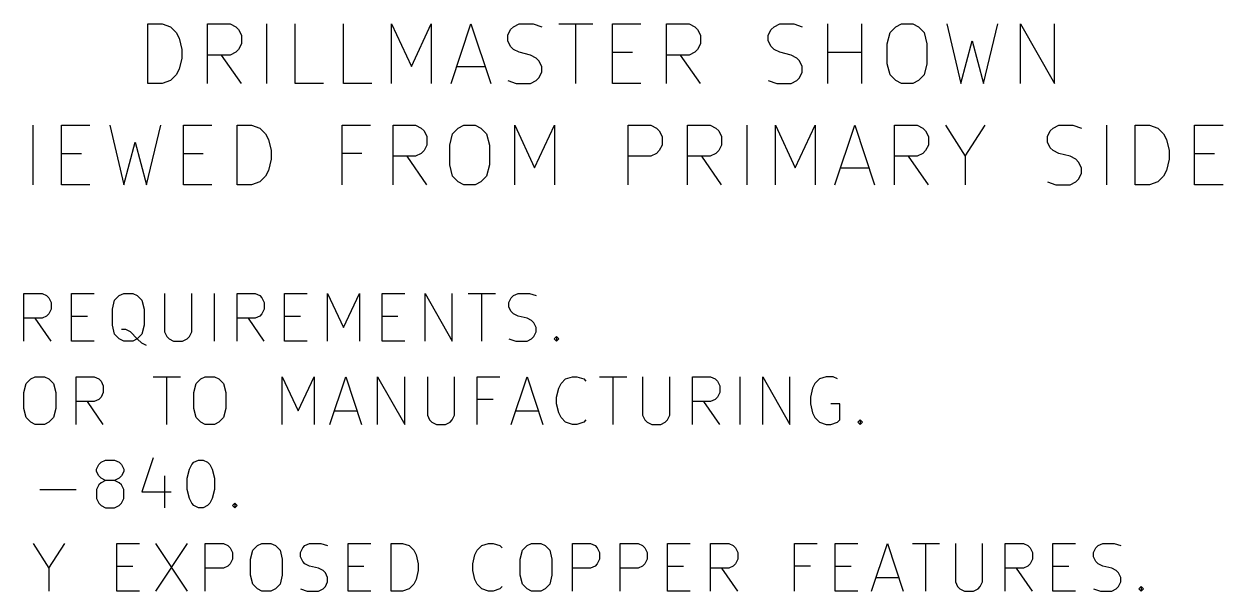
# Model space of a CAD drawing. Extents: x 8 to 330, y -289 to -8.
# Drawn here: x 90.44 to 120.68, y -254.19 to -239.9 of the extents above; entities that cross this region are included whole.
import ezdxf

# ---------------------------------------------------------------- set-up
doc = ezdxf.new("R2010")
doc.units = 0
doc.header["$MEASUREMENT"] = 0
doc.layers.add('BLACK', color=7, linetype='CONTINUOUS')

msp = doc.modelspace()

# ---------------------------------------------------------------- linework, layer by layer
at = {"layer": 'BLACK', "linetype": 'CONTINUOUS'}
for p, q in [((93.5714, -239.904), (93.9286, -239.904)), ((93.5714, -241.404), (93.5714, -239.904)), ((93.9286, -239.904), (94.1429, -239.975)), ((94.1429, -239.975), (94.2857, -240.118)), ((95.0714, -239.904), (95.6429, -239.904)), ((95.0714, -241.404), (95.0714, -239.904)), ((95.6429, -239.904), (95.7857, -239.975)), ((95.7857, -239.975), (95.8571, -240.046)), ((95.8571, -240.046), (95.9286, -240.189)), ((96.5714, -241.404), (96.5714, -239.904)), ((97.2857, -241.404), (97.2857, -239.904)), ((98.5, -241.404), (98.5, -239.904)), ((99.7143, -239.904), (100.214, -240.975)), ((99.7143, -241.404), (99.7143, -239.904)), ((100.214, -240.975), (100.714, -239.904)), ((100.714, -239.904), (100.714, -241.404)), ((101.214, -241.404), (101.714, -239.904)), ((101.714, -239.904), (102.214, -241.404)), ((102.643, -240.189), (102.714, -240.046)), ((102.714, -240.046), (102.786, -239.975)), ((102.786, -239.975), (102.929, -239.904)), ((102.929, -239.904), (103.286, -239.904)), ((103.286, -239.904), (103.5, -239.975)), ((103.929, -239.904), (104.786, -239.904)), ((104.357, -241.404), (104.357, -239.904)), ((105.286, -241.404), (105.286, -239.904)), ((105.286, -239.904), (106, -239.904)), ((106.643, -241.404), (106.643, -239.904)), ((106.643, -239.904), (107.214, -239.904)), ((107.214, -239.904), (107.357, -239.975)), ((107.357, -239.975), (107.429, -240.046)), ((107.429, -240.046), (107.5, -240.189)), ((109.214, -240.189), (109.286, -240.046)), ((109.286, -240.046), (109.357, -239.975)), ((109.357, -239.975), (109.5, -239.904)), ((109.5, -239.904), (109.857, -239.904)), ((109.857, -239.904), (110.071, -239.975)), ((110.714, -241.404), (110.714, -239.904)), ((111.571, -241.404), (111.571, -239.904)), ((112.286, -240.118), (112.429, -239.975)), ((112.429, -239.975), (112.571, -239.904)), ((112.571, -239.904), (112.857, -239.904)), ((112.857, -239.904), (113, -239.975)), ((113, -239.975), (113.143, -240.118)), ((113.714, -239.904), (114.071, -241.404)), ((114.643, -241.404), (115, -239.904)), ((115.571, -241.404), (115.571, -239.904)), ((115.571, -239.904), (116.429, -241.404)), ((116.429, -241.404), (116.429, -239.904)), ((94.2857, -240.118), (94.3571, -240.261)), ((94.3571, -240.261), (94.4286, -240.546)), ((95.9286, -240.189), (95.9286, -240.404)), ((102.643, -240.332), (102.643, -240.189)), ((102.714, -240.475), (102.643, -240.332)), ((107.5, -240.189), (107.5, -240.404)), ((109.214, -240.332), (109.214, -240.189)), ((109.286, -240.475), (109.214, -240.332)), ((112.214, -240.404), (112.286, -240.118)), ((113.143, -240.118), (113.214, -240.404)), ((114.071, -241.404), (114.357, -240.332)), ((114.357, -240.332), (114.643, -241.404)), ((94.4286, -240.546), (94.4286, -240.761)), ((95.7857, -240.618), (95.6429, -240.689)), ((95.8571, -240.546), (95.7857, -240.618)), ((95.9286, -240.404), (95.8571, -240.546)), ((102.786, -240.546), (102.714, -240.475)), ((102.929, -240.618), (102.786, -240.546)), ((103.214, -240.689), (102.929, -240.618)), ((105.286, -240.618), (105.786, -240.618)), ((107.357, -240.618), (107.214, -240.689)), ((107.429, -240.546), (107.357, -240.618)), ((107.5, -240.404), (107.429, -240.546)), ((109.357, -240.546), (109.286, -240.475)), ((109.5, -240.618), (109.357, -240.546)), ((109.786, -240.689), (109.5, -240.618)), ((110.714, -240.618), (111.571, -240.618)), ((112.214, -240.904), (112.214, -240.404)), ((113.214, -240.404), (113.214, -240.904)), ((94.4286, -240.761), (94.3571, -241.046)), ((95.6429, -240.689), (95.0714, -240.689)), ((95.9286, -241.404), (95.4286, -240.689)), ((103.357, -240.761), (103.214, -240.689)), ((103.429, -240.832), (103.357, -240.761)), ((103.5, -240.975), (103.429, -240.832)), ((107.214, -240.689), (106.643, -240.689)), ((107.5, -241.404), (107, -240.689)), ((109.929, -240.761), (109.786, -240.689)), ((110, -240.832), (109.929, -240.761)), ((110.071, -240.975), (110, -240.832)), ((112.286, -241.189), (112.214, -240.904)), ((113.214, -240.904), (113.143, -241.189)), ((94.2857, -241.189), (94.1429, -241.332)), ((94.3571, -241.046), (94.2857, -241.189)), ((101.357, -240.975), (102.071, -240.975)), ((103.357, -241.332), (103.429, -241.261)), ((103.429, -241.261), (103.5, -241.118)), ((103.5, -241.118), (103.5, -240.975)), ((109.929, -241.332), (110, -241.261)), ((110, -241.261), (110.071, -241.118)), ((110.071, -241.118), (110.071, -240.975)), ((112.429, -241.332), (112.286, -241.189)), ((113.143, -241.189), (113, -241.332)), ((93.9286, -241.404), (93.5714, -241.404)), ((94.1429, -241.332), (93.9286, -241.404)), ((98, -241.404), (97.2857, -241.404)), ((99.2143, -241.404), (98.5, -241.404)), ((102.643, -241.332), (102.857, -241.404)), ((102.857, -241.404), (103.214, -241.404)), ((103.214, -241.404), (103.357, -241.332)), ((106, -241.404), (105.286, -241.404)), ((109.214, -241.332), (109.429, -241.404)), ((109.429, -241.404), (109.786, -241.404)), ((109.786, -241.404), (109.929, -241.332)), ((112.571, -241.404), (112.429, -241.332)), ((112.857, -241.404), (112.571, -241.404)), ((113, -241.332), (112.857, -241.404)), ((90.6786, -243.954), (90.6786, -242.454)), ((91.3929, -243.954), (91.3929, -242.454)), ((91.3929, -242.454), (92.1071, -242.454)), ((92.6071, -242.454), (92.9643, -243.954)), ((93.5357, -243.954), (93.8929, -242.454)), ((94.4643, -243.954), (94.4643, -242.454)), ((94.4643, -242.454), (95.1786, -242.454)), ((95.8214, -243.954), (95.8214, -242.454)), ((95.8214, -242.454), (96.1786, -242.454)), ((96.1786, -242.454), (96.3929, -242.525)), ((98.4643, -242.454), (99.1786, -242.454)), ((98.4643, -243.954), (98.4643, -242.454)), ((99.75, -243.954), (99.75, -242.454)), ((99.75, -242.454), (100.321, -242.454)), ((100.321, -242.454), (100.464, -242.525)), ((101.393, -242.525), (101.536, -242.454)), ((101.536, -242.454), (101.821, -242.454)), ((101.821, -242.454), (101.964, -242.525)), ((102.821, -242.454), (103.321, -243.525)), ((102.821, -243.954), (102.821, -242.454)), ((103.321, -243.525), (103.821, -242.454)), ((103.821, -242.454), (103.821, -243.954)), ((105.679, -243.954), (105.679, -242.454)), ((105.679, -242.454), (106.25, -242.454)), ((106.25, -242.454), (106.393, -242.525)), ((107.179, -243.954), (107.179, -242.454)), ((107.179, -242.454), (107.75, -242.454)), ((107.75, -242.454), (107.893, -242.525)), ((108.679, -243.954), (108.679, -242.454)), ((109.393, -242.454), (109.893, -243.525)), ((109.393, -243.954), (109.393, -242.454)), ((109.893, -243.525), (110.393, -242.454)), ((110.393, -242.454), (110.393, -243.954)), ((110.893, -243.954), (111.393, -242.454)), ((111.393, -242.454), (111.893, -243.954)), ((112.393, -243.954), (112.393, -242.454)), ((112.393, -242.454), (112.964, -242.454)), ((112.964, -242.454), (113.107, -242.525)), ((113.679, -242.454), (114.179, -243.239)), ((114.179, -243.239), (114.679, -242.454)), ((116.393, -242.525), (116.536, -242.454)), ((116.536, -242.454), (116.893, -242.454)), ((116.893, -242.454), (117.107, -242.525)), ((117.75, -243.954), (117.75, -242.454)), ((118.464, -242.454), (118.821, -242.454)), ((118.464, -243.954), (118.464, -242.454)), ((118.821, -242.454), (119.036, -242.525)), ((119.964, -243.954), (119.964, -242.454)), ((119.964, -242.454), (120.679, -242.454)), ((96.3929, -242.525), (96.5357, -242.668)), ((96.5357, -242.668), (96.6071, -242.811)), ((100.464, -242.525), (100.536, -242.596)), ((100.536, -242.596), (100.607, -242.739)), ((100.607, -242.739), (100.607, -242.954)), ((101.179, -242.954), (101.25, -242.668)), ((101.25, -242.668), (101.393, -242.525)), ((101.964, -242.525), (102.107, -242.668)), ((102.107, -242.668), (102.179, -242.954)), ((106.393, -242.525), (106.464, -242.596)), ((106.464, -242.596), (106.536, -242.739)), ((106.536, -242.739), (106.536, -242.954)), ((107.893, -242.525), (107.964, -242.596)), ((107.964, -242.596), (108.036, -242.739)), ((108.036, -242.739), (108.036, -242.954)), ((113.107, -242.525), (113.179, -242.596)), ((113.179, -242.596), (113.25, -242.739)), ((113.25, -242.739), (113.25, -242.954)), ((116.25, -242.739), (116.321, -242.596)), ((116.25, -242.882), (116.25, -242.739)), ((116.321, -242.596), (116.393, -242.525)), ((119.036, -242.525), (119.179, -242.668)), ((119.179, -242.668), (119.25, -242.811)), ((92.9643, -243.954), (93.25, -242.882)), ((93.25, -242.882), (93.5357, -243.954)), ((96.6071, -242.811), (96.6786, -243.096)), ((100.607, -242.954), (100.536, -243.096)), ((101.179, -243.454), (101.179, -242.954)), ((102.179, -242.954), (102.179, -243.454)), ((106.536, -242.954), (106.464, -243.096)), ((108.036, -242.954), (107.964, -243.096)), ((113.25, -242.954), (113.179, -243.096)), ((116.321, -243.025), (116.25, -242.882)), ((116.393, -243.096), (116.321, -243.025)), ((119.25, -242.811), (119.321, -243.096)), ((91.3929, -243.168), (91.8929, -243.168)), ((94.4643, -243.168), (94.9643, -243.168)), ((96.6786, -243.311), (96.6071, -243.596)), ((96.6786, -243.096), (96.6786, -243.311)), ((98.9643, -243.168), (98.4643, -243.168)), ((100.321, -243.239), (99.75, -243.239)), ((100.607, -243.954), (100.107, -243.239)), ((100.464, -243.168), (100.321, -243.239)), ((100.536, -243.096), (100.464, -243.168)), ((106.25, -243.239), (105.679, -243.239)), ((106.393, -243.168), (106.25, -243.239)), ((106.464, -243.096), (106.393, -243.168)), ((107.75, -243.239), (107.179, -243.239)), ((108.036, -243.954), (107.536, -243.239)), ((107.893, -243.168), (107.75, -243.239)), ((107.964, -243.096), (107.893, -243.168)), ((112.964, -243.239), (112.393, -243.239)), ((113.25, -243.954), (112.75, -243.239)), ((113.107, -243.168), (112.964, -243.239)), ((113.179, -243.096), (113.107, -243.168)), ((114.179, -243.239), (114.179, -243.954)), ((116.536, -243.168), (116.393, -243.096)), ((116.821, -243.239), (116.536, -243.168)), ((116.964, -243.311), (116.821, -243.239)), ((117.036, -243.382), (116.964, -243.311)), ((117.107, -243.525), (117.036, -243.382)), ((119.321, -243.311), (119.25, -243.596)), ((119.321, -243.096), (119.321, -243.311)), ((119.964, -243.168), (120.464, -243.168)), ((96.6071, -243.596), (96.5357, -243.739)), ((101.25, -243.739), (101.179, -243.454)), ((102.179, -243.454), (102.107, -243.739)), ((111.036, -243.525), (111.75, -243.525)), ((117.036, -243.811), (117.107, -243.668)), ((117.107, -243.668), (117.107, -243.525)), ((119.25, -243.596), (119.179, -243.739)), ((92.1071, -243.954), (91.3929, -243.954)), ((95.1786, -243.954), (94.4643, -243.954)), ((96.1786, -243.954), (95.8214, -243.954)), ((96.3929, -243.882), (96.1786, -243.954)), ((96.5357, -243.739), (96.3929, -243.882)), ((101.393, -243.882), (101.25, -243.739)), ((101.536, -243.954), (101.393, -243.882)), ((101.821, -243.954), (101.536, -243.954)), ((101.964, -243.882), (101.821, -243.954)), ((102.107, -243.739), (101.964, -243.882)), ((116.25, -243.882), (116.464, -243.954)), ((116.464, -243.954), (116.821, -243.954)), ((116.821, -243.954), (116.964, -243.882)), ((116.964, -243.882), (117.036, -243.811)), ((118.821, -243.954), (118.464, -243.954)), ((119.036, -243.882), (118.821, -243.954)), ((119.179, -243.739), (119.036, -243.882)), ((120.679, -243.954), (119.964, -243.954)), ((90.445, -246.693), (90.9021, -246.693)), ((90.445, -247.893), (90.445, -246.693)), ((90.9021, -246.693), (91.0164, -246.75)), ((91.645, -246.693), (92.2164, -246.693)), ((91.645, -247.893), (91.645, -246.693)), ((92.845, -246.75), (92.9593, -246.693)), ((92.9593, -246.693), (93.1879, -246.693)), ((93.1879, -246.693), (93.3021, -246.75)), ((93.9879, -246.693), (93.9879, -247.664)), ((94.6736, -247.664), (94.6736, -246.693)), ((95.245, -247.893), (95.245, -246.693)), ((95.8164, -246.693), (96.2736, -246.693)), ((95.8164, -247.893), (95.8164, -246.693)), ((96.2736, -246.693), (96.3879, -246.75)), ((97.0164, -246.693), (97.5879, -246.693)), ((97.0164, -247.893), (97.0164, -246.693)), ((98.1021, -246.693), (98.5021, -247.55)), ((98.1021, -247.893), (98.1021, -246.693)), ((98.5021, -247.55), (98.9021, -246.693)), ((98.9021, -246.693), (98.9021, -247.893)), ((99.4736, -246.693), (100.045, -246.693)), ((99.4736, -247.893), (99.4736, -246.693)), ((100.559, -246.693), (101.245, -247.893)), ((100.559, -247.893), (100.559, -246.693)), ((101.245, -247.893), (101.245, -246.693)), ((101.645, -246.693), (102.331, -246.693)), ((101.988, -247.893), (101.988, -246.693)), ((102.788, -246.75), (102.902, -246.693)), ((102.902, -246.693), (103.188, -246.693)), ((103.188, -246.693), (103.359, -246.75)), ((91.0164, -246.75), (91.0736, -246.807)), ((91.0736, -246.807), (91.1307, -246.921)), ((91.1307, -246.921), (91.1307, -247.093)), ((92.6736, -247.093), (92.7307, -246.864)), ((92.7307, -246.864), (92.845, -246.75)), ((93.3021, -246.75), (93.4164, -246.864)), ((93.4164, -246.864), (93.4736, -247.093)), ((96.3879, -246.75), (96.445, -246.807)), ((96.445, -246.807), (96.5021, -246.921)), ((96.5021, -246.921), (96.5021, -247.093)), ((102.674, -246.921), (102.731, -246.807)), ((102.674, -247.036), (102.674, -246.921)), ((102.731, -246.807), (102.788, -246.75)), ((91.0164, -247.264), (90.9021, -247.321)), ((91.0736, -247.207), (91.0164, -247.264)), ((91.1307, -247.093), (91.0736, -247.207)), ((91.645, -247.264), (92.045, -247.264)), ((92.6736, -247.493), (92.6736, -247.093)), ((93.4736, -247.093), (93.4736, -247.493)), ((96.3879, -247.264), (96.2736, -247.321)), ((96.445, -247.207), (96.3879, -247.264)), ((96.5021, -247.093), (96.445, -247.207)), ((97.0164, -247.264), (97.4164, -247.264)), ((99.4736, -247.264), (99.8736, -247.264)), ((102.731, -247.15), (102.674, -247.036)), ((102.788, -247.207), (102.731, -247.15)), ((102.902, -247.264), (102.788, -247.207)), ((103.131, -247.321), (102.902, -247.264)), ((90.9021, -247.321), (90.445, -247.321)), ((91.1307, -247.893), (90.7307, -247.321)), ((92.7307, -247.721), (92.6736, -247.493)), ((93.0164, -247.607), (92.9021, -247.607)), ((93.1307, -247.664), (93.0164, -247.607)), ((93.4736, -247.493), (93.4164, -247.721)), ((96.2736, -247.321), (95.8164, -247.321)), ((96.5021, -247.893), (96.1021, -247.321)), ((103.245, -247.379), (103.131, -247.321)), ((103.302, -247.436), (103.245, -247.379)), ((103.359, -247.55), (103.302, -247.436)), ((103.359, -247.664), (103.359, -247.55)), ((92.2164, -247.893), (91.645, -247.893)), ((92.845, -247.836), (92.7307, -247.721)), ((92.9593, -247.893), (92.845, -247.836)), ((93.1879, -247.893), (92.9593, -247.893)), ((93.3021, -247.836), (93.1307, -247.664)), ((93.3021, -247.836), (93.1879, -247.893)), ((93.4164, -247.721), (93.3021, -247.836)), ((93.4164, -247.95), (93.3021, -247.836)), ((93.9879, -247.664), (94.045, -247.779)), ((94.045, -247.779), (94.1021, -247.836)), ((94.1021, -247.836), (94.2164, -247.893)), ((94.2164, -247.893), (94.445, -247.893)), ((94.445, -247.893), (94.5593, -247.836)), ((94.5593, -247.836), (94.6164, -247.779)), ((94.6164, -247.779), (94.6736, -247.664)), ((97.5879, -247.893), (97.0164, -247.893)), ((100.045, -247.893), (99.4736, -247.893)), ((102.674, -247.836), (102.845, -247.893)), ((102.845, -247.893), (103.131, -247.893)), ((103.131, -247.893), (103.245, -247.836)), ((103.245, -247.836), (103.302, -247.779)), ((103.302, -247.779), (103.359, -247.664)), ((103.816, -247.836), (103.874, -247.779)), ((103.874, -247.893), (103.816, -247.836)), ((103.874, -247.779), (103.874, -247.893)), ((103.874, -247.779), (103.931, -247.836)), ((103.931, -247.836), (103.874, -247.893)), ((93.5307, -248.007), (93.4164, -247.95)), ((90.6164, -248.85), (90.7307, -248.793)), ((90.7307, -248.793), (90.9593, -248.793)), ((90.9593, -248.793), (91.0736, -248.85)), ((91.7593, -248.793), (92.2164, -248.793)), ((91.7593, -249.993), (91.7593, -248.793)), ((92.2164, -248.793), (92.3307, -248.85)), ((93.7021, -248.793), (94.3879, -248.793)), ((94.045, -249.993), (94.045, -248.793)), ((94.9021, -248.85), (95.0164, -248.793)), ((95.0164, -248.793), (95.245, -248.793)), ((95.245, -248.793), (95.3593, -248.85)), ((96.9593, -248.793), (97.3593, -249.65)), ((96.9593, -249.993), (96.9593, -248.793)), ((97.3593, -249.65), (97.7593, -248.793)), ((97.7593, -248.793), (97.7593, -249.993)), ((98.1593, -249.993), (98.5593, -248.793)), ((98.5593, -248.793), (98.9593, -249.993)), ((99.3593, -248.793), (100.045, -249.993)), ((99.3593, -249.993), (99.3593, -248.793)), ((100.045, -249.993), (100.045, -248.793)), ((100.616, -248.793), (100.616, -249.764)), ((101.302, -249.764), (101.302, -248.793)), ((101.874, -248.793), (102.445, -248.793)), ((101.874, -249.993), (101.874, -248.793)), ((102.731, -249.993), (103.131, -248.793)), ((103.131, -248.793), (103.531, -249.993)), ((104.102, -248.85), (104.274, -248.793)), ((104.274, -248.793), (104.388, -248.793)), ((104.388, -248.793), (104.559, -248.85)), ((104.959, -248.793), (105.645, -248.793)), ((105.302, -249.993), (105.302, -248.793)), ((106.045, -248.793), (106.045, -249.764)), ((106.731, -249.764), (106.731, -248.793)), ((107.302, -248.793), (107.759, -248.793)), ((107.302, -249.993), (107.302, -248.793)), ((107.759, -248.793), (107.874, -248.85)), ((108.502, -249.993), (108.502, -248.793)), ((109.074, -248.793), (109.759, -249.993)), ((109.074, -249.993), (109.074, -248.793)), ((109.759, -249.993), (109.759, -248.793)), ((110.674, -248.793), (110.502, -248.85)), ((110.845, -248.793), (110.674, -248.793)), ((110.959, -248.85), (110.845, -248.793)), ((90.445, -249.193), (90.5021, -248.964)), ((90.5021, -248.964), (90.6164, -248.85)), ((91.0736, -248.85), (91.1879, -248.964)), ((91.1879, -248.964), (91.245, -249.193)), ((92.3307, -248.85), (92.3879, -248.907)), ((92.3879, -248.907), (92.445, -249.021)), ((92.445, -249.021), (92.445, -249.193)), ((94.7307, -249.193), (94.7879, -248.964)), ((94.7879, -248.964), (94.9021, -248.85)), ((95.3593, -248.85), (95.4736, -248.964)), ((95.4736, -248.964), (95.5307, -249.193)), ((103.874, -249.307), (103.931, -249.079)), ((103.931, -249.079), (103.988, -248.964)), ((103.988, -248.964), (104.102, -248.85)), ((104.559, -248.85), (104.616, -248.907)), ((107.874, -248.85), (107.931, -248.907)), ((107.931, -248.907), (107.988, -249.021)), ((107.988, -249.021), (107.988, -249.193)), ((110.331, -249.079), (110.274, -249.307)), ((110.388, -248.964), (110.331, -249.079)), ((110.502, -248.85), (110.388, -248.964)), ((90.445, -249.593), (90.445, -249.193)), ((91.245, -249.193), (91.245, -249.593)), ((92.2164, -249.421), (91.7593, -249.421)), ((92.445, -249.993), (92.045, -249.421)), ((92.3307, -249.364), (92.2164, -249.421)), ((92.3879, -249.307), (92.3307, -249.364)), ((92.445, -249.193), (92.3879, -249.307)), ((94.7307, -249.593), (94.7307, -249.193)), ((95.5307, -249.193), (95.5307, -249.593)), ((102.274, -249.364), (101.874, -249.364)), ((103.874, -249.479), (103.874, -249.307)), ((107.759, -249.421), (107.302, -249.421)), ((107.988, -249.993), (107.588, -249.421)), ((107.874, -249.364), (107.759, -249.421)), ((107.931, -249.307), (107.874, -249.364)), ((107.988, -249.193), (107.931, -249.307)), ((110.274, -249.307), (110.274, -249.479)), ((90.5021, -249.821), (90.445, -249.593)), ((91.245, -249.593), (91.1879, -249.821)), ((94.7879, -249.821), (94.7307, -249.593)), ((95.5307, -249.593), (95.4736, -249.821)), ((98.2736, -249.65), (98.845, -249.65)), ((102.845, -249.65), (103.416, -249.65)), ((103.931, -249.707), (103.874, -249.479)), ((103.988, -249.821), (103.931, -249.707)), ((110.274, -249.479), (110.331, -249.707)), ((110.331, -249.707), (110.388, -249.821)), ((111.016, -249.479), (110.788, -249.479)), ((111.016, -249.879), (111.016, -249.479)), ((90.6164, -249.936), (90.5021, -249.821)), ((90.7307, -249.993), (90.6164, -249.936)), ((90.9593, -249.993), (90.7307, -249.993)), ((91.0736, -249.936), (90.9593, -249.993)), ((91.1879, -249.821), (91.0736, -249.936)), ((94.9021, -249.936), (94.7879, -249.821)), ((95.0164, -249.993), (94.9021, -249.936)), ((95.245, -249.993), (95.0164, -249.993)), ((95.3593, -249.936), (95.245, -249.993)), ((95.4736, -249.821), (95.3593, -249.936)), ((100.616, -249.764), (100.674, -249.879)), ((100.674, -249.879), (100.731, -249.936)), ((100.731, -249.936), (100.845, -249.993)), ((100.845, -249.993), (101.074, -249.993)), ((101.074, -249.993), (101.188, -249.936)), ((101.188, -249.936), (101.245, -249.879)), ((101.245, -249.879), (101.302, -249.764)), ((104.102, -249.936), (103.988, -249.821)), ((104.274, -249.993), (104.102, -249.936)), ((104.388, -249.993), (104.274, -249.993)), ((104.559, -249.936), (104.388, -249.993)), ((104.616, -249.879), (104.559, -249.936)), ((106.045, -249.764), (106.102, -249.879)), ((106.102, -249.879), (106.159, -249.936)), ((106.159, -249.936), (106.274, -249.993)), ((106.274, -249.993), (106.502, -249.993)), ((106.502, -249.993), (106.616, -249.936)), ((106.616, -249.936), (106.674, -249.879)), ((106.674, -249.879), (106.731, -249.764)), ((110.388, -249.821), (110.502, -249.936)), ((110.502, -249.936), (110.674, -249.993)), ((110.674, -249.993), (110.788, -249.993)), ((110.788, -249.993), (110.959, -249.936)), ((110.959, -249.936), (111.016, -249.879)), ((111.474, -249.936), (111.531, -249.879)), ((111.531, -249.993), (111.474, -249.936)), ((111.531, -249.879), (111.588, -249.936)), ((111.531, -249.879), (111.531, -249.993)), ((111.588, -249.936), (111.531, -249.993)), ((92.3879, -250.95), (92.5021, -250.893)), ((92.5021, -250.893), (92.7307, -250.893)), ((92.7307, -250.893), (92.845, -250.95)), ((93.7021, -250.836), (93.4164, -251.693)), ((94.7307, -250.95), (94.845, -250.893)), ((94.845, -250.893), (94.9593, -250.893)), ((94.9593, -250.893), (95.0736, -250.95)), ((92.2736, -251.121), (92.3307, -251.007)), ((92.2736, -251.179), (92.2736, -251.121)), ((92.3307, -251.293), (92.2736, -251.179)), ((92.3307, -251.007), (92.3879, -250.95)), ((92.845, -250.95), (92.9021, -251.007)), ((92.9021, -251.007), (92.9593, -251.121)), ((92.9593, -251.179), (92.9021, -251.293)), ((92.9593, -251.121), (92.9593, -251.179)), ((94.5593, -251.35), (94.6164, -251.121)), ((94.6164, -251.121), (94.6736, -251.007)), ((94.6736, -251.007), (94.7307, -250.95)), ((95.0736, -250.95), (95.1307, -251.007)), ((95.1307, -251.007), (95.1879, -251.121)), ((95.1879, -251.121), (95.245, -251.35)), ((92.3307, -251.521), (92.2736, -251.636)), ((92.3879, -251.35), (92.3307, -251.293)), ((92.3879, -251.464), (92.3307, -251.521)), ((92.5021, -251.407), (92.3879, -251.35)), ((92.5021, -251.407), (92.3879, -251.464)), ((92.7307, -251.407), (92.5021, -251.407)), ((92.845, -251.35), (92.7307, -251.407)), ((92.845, -251.464), (92.7307, -251.407)), ((92.9021, -251.293), (92.845, -251.35)), ((92.9021, -251.521), (92.845, -251.464)), ((92.9593, -251.636), (92.9021, -251.521)), ((93.9879, -251.293), (93.9879, -252.093)), ((94.5593, -251.636), (94.5593, -251.35)), ((95.245, -251.35), (95.245, -251.636)), ((90.845, -251.636), (91.7593, -251.636)), ((92.2736, -251.636), (92.2736, -251.864)), ((92.9593, -251.864), (92.9593, -251.636)), ((93.4164, -251.693), (94.1593, -251.693)), ((94.6164, -251.864), (94.5593, -251.636)), ((95.245, -251.636), (95.1879, -251.864)), ((92.2736, -251.864), (92.3307, -251.979)), ((92.3307, -251.979), (92.3879, -252.036)), ((92.3879, -252.036), (92.5021, -252.093)), ((92.5021, -252.093), (92.7307, -252.093)), ((92.7307, -252.093), (92.845, -252.036)), ((92.845, -252.036), (92.9021, -251.979)), ((92.9021, -251.979), (92.9593, -251.864)), ((94.6736, -251.979), (94.6164, -251.864)), ((94.7307, -252.036), (94.6736, -251.979)), ((94.845, -252.093), (94.7307, -252.036)), ((94.9593, -252.093), (94.845, -252.093)), ((95.0736, -252.036), (94.9593, -252.093)), ((95.1307, -251.979), (95.0736, -252.036)), ((95.1879, -251.864), (95.1307, -251.979)), ((95.7021, -252.036), (95.7593, -251.979)), ((95.7593, -252.093), (95.7021, -252.036)), ((95.7593, -251.979), (95.7593, -252.093)), ((95.7593, -251.979), (95.8164, -252.036)), ((95.8164, -252.036), (95.7593, -252.093)), ((90.6736, -252.993), (91.0736, -253.621)), ((91.0736, -253.621), (91.4736, -252.993)), ((92.7879, -252.993), (93.3593, -252.993)), ((92.7879, -254.193), (92.7879, -252.993)), ((93.7593, -252.993), (94.5593, -254.193)), ((94.5593, -252.993), (93.7593, -254.193)), ((95.0164, -252.993), (95.4736, -252.993)), ((95.0164, -254.193), (95.0164, -252.993)), ((95.4736, -252.993), (95.5879, -253.05)), ((95.5879, -253.05), (95.645, -253.107)), ((96.2164, -253.164), (96.3307, -253.05)), ((96.3307, -253.05), (96.445, -252.993)), ((96.445, -252.993), (96.6736, -252.993)), ((96.6736, -252.993), (96.7879, -253.05)), ((96.7879, -253.05), (96.9021, -253.164)), ((97.4736, -253.107), (97.5307, -253.05)), ((97.5307, -253.05), (97.645, -252.993)), ((97.645, -252.993), (97.9307, -252.993)), ((97.9307, -252.993), (98.1021, -253.05)), ((98.6164, -254.193), (98.6164, -252.993)), ((98.6164, -252.993), (99.1879, -252.993)), ((99.7021, -252.993), (99.9879, -252.993)), ((99.7021, -254.193), (99.7021, -252.993)), ((99.9879, -252.993), (100.159, -253.05)), ((100.159, -253.05), (100.274, -253.164)), ((101.874, -253.164), (101.988, -253.05)), ((101.988, -253.05), (102.159, -252.993)), ((102.159, -252.993), (102.274, -252.993)), ((102.274, -252.993), (102.445, -253.05)), ((102.445, -253.05), (102.502, -253.107)), ((103.016, -253.164), (103.131, -253.05)), ((103.131, -253.05), (103.245, -252.993)), ((103.245, -252.993), (103.474, -252.993)), ((103.474, -252.993), (103.588, -253.05)), ((103.588, -253.05), (103.702, -253.164)), ((104.274, -252.993), (104.731, -252.993)), ((104.274, -254.193), (104.274, -252.993)), ((104.731, -252.993), (104.845, -253.05)), ((104.845, -253.05), (104.902, -253.107)), ((105.474, -252.993), (105.931, -252.993)), ((105.474, -254.193), (105.474, -252.993)), ((105.931, -252.993), (106.045, -253.05)), ((106.045, -253.05), (106.102, -253.107)), ((106.674, -252.993), (107.245, -252.993)), ((106.674, -254.193), (106.674, -252.993)), ((107.759, -252.993), (108.216, -252.993)), ((107.759, -254.193), (107.759, -252.993)), ((108.216, -252.993), (108.331, -253.05)), ((108.331, -253.05), (108.388, -253.107)), ((109.874, -252.993), (110.445, -252.993)), ((109.874, -254.193), (109.874, -252.993)), ((110.902, -252.993), (111.474, -252.993)), ((110.902, -254.193), (110.902, -252.993)), ((111.816, -254.193), (112.216, -252.993)), ((112.216, -252.993), (112.616, -254.193)), ((112.845, -252.993), (113.531, -252.993)), ((113.188, -254.193), (113.188, -252.993)), ((113.931, -252.993), (113.931, -253.964)), ((114.616, -253.964), (114.616, -252.993)), ((115.188, -252.993), (115.645, -252.993)), ((115.188, -254.193), (115.188, -252.993)), ((115.645, -252.993), (115.759, -253.05)), ((115.759, -253.05), (115.816, -253.107)), ((116.388, -252.993), (116.959, -252.993)), ((116.388, -254.193), (116.388, -252.993)), ((117.474, -253.107), (117.531, -253.05)), ((117.531, -253.05), (117.645, -252.993)), ((117.645, -252.993), (117.931, -252.993)), ((117.931, -252.993), (118.102, -253.05)), ((95.645, -253.107), (95.7021, -253.221)), ((95.7021, -253.221), (95.7021, -253.393)), ((96.1593, -253.393), (96.2164, -253.164)), ((96.9021, -253.164), (96.9593, -253.393)), ((97.4164, -253.221), (97.4736, -253.107)), ((97.4164, -253.336), (97.4164, -253.221)), ((97.4736, -253.45), (97.4164, -253.336)), ((100.274, -253.164), (100.331, -253.279)), ((100.331, -253.279), (100.388, -253.507)), ((101.759, -253.507), (101.816, -253.279)), ((101.816, -253.279), (101.874, -253.164)), ((102.959, -253.393), (103.016, -253.164)), ((103.702, -253.164), (103.759, -253.393)), ((104.902, -253.107), (104.959, -253.221)), ((104.959, -253.221), (104.959, -253.393)), ((106.102, -253.107), (106.159, -253.221)), ((106.159, -253.221), (106.159, -253.393)), ((108.388, -253.107), (108.445, -253.221)), ((108.445, -253.221), (108.445, -253.393)), ((115.816, -253.107), (115.874, -253.221)), ((115.874, -253.221), (115.874, -253.393)), ((117.416, -253.221), (117.474, -253.107)), ((117.416, -253.336), (117.416, -253.221)), ((117.474, -253.45), (117.416, -253.336)), ((91.0736, -253.621), (91.0736, -254.193)), ((92.7879, -253.564), (93.1879, -253.564)), ((95.4736, -253.621), (95.0164, -253.621)), ((95.5879, -253.564), (95.4736, -253.621)), ((95.645, -253.507), (95.5879, -253.564)), ((95.7021, -253.393), (95.645, -253.507)), ((96.1593, -253.793), (96.1593, -253.393)), ((96.9593, -253.393), (96.9593, -253.793)), ((97.5307, -253.507), (97.4736, -253.45)), ((97.645, -253.564), (97.5307, -253.507)), ((97.8736, -253.621), (97.645, -253.564)), ((97.9879, -253.679), (97.8736, -253.621)), ((98.6164, -253.564), (99.0164, -253.564)), ((100.388, -253.507), (100.388, -253.679)), ((101.759, -253.679), (101.759, -253.507)), ((102.959, -253.793), (102.959, -253.393)), ((103.759, -253.393), (103.759, -253.793)), ((104.731, -253.621), (104.274, -253.621)), ((104.845, -253.564), (104.731, -253.621)), ((104.902, -253.507), (104.845, -253.564)), ((104.959, -253.393), (104.902, -253.507)), ((105.931, -253.621), (105.474, -253.621)), ((106.045, -253.564), (105.931, -253.621)), ((106.102, -253.507), (106.045, -253.564)), ((106.159, -253.393), (106.102, -253.507)), ((106.674, -253.564), (107.074, -253.564)), ((108.216, -253.621), (107.759, -253.621)), ((108.445, -254.193), (108.045, -253.621)), ((108.331, -253.564), (108.216, -253.621)), ((108.388, -253.507), (108.331, -253.564)), ((108.445, -253.393), (108.388, -253.507)), ((110.274, -253.564), (109.874, -253.564)), ((110.902, -253.564), (111.302, -253.564)), ((115.645, -253.621), (115.188, -253.621)), ((115.874, -254.193), (115.474, -253.621)), ((115.759, -253.564), (115.645, -253.621)), ((115.816, -253.507), (115.759, -253.564)), ((115.874, -253.393), (115.816, -253.507)), ((116.388, -253.564), (116.788, -253.564)), ((117.531, -253.507), (117.474, -253.45)), ((117.645, -253.564), (117.531, -253.507)), ((117.874, -253.621), (117.645, -253.564)), ((117.988, -253.679), (117.874, -253.621)), ((96.2164, -254.021), (96.1593, -253.793)), ((96.9593, -253.793), (96.9021, -254.021)), ((98.045, -253.736), (97.9879, -253.679)), ((98.1021, -253.85), (98.045, -253.736)), ((98.045, -254.079), (98.1021, -253.964)), ((98.1021, -253.964), (98.1021, -253.85)), ((100.331, -253.907), (100.274, -254.021)), ((100.388, -253.679), (100.331, -253.907)), ((101.816, -253.907), (101.759, -253.679)), ((101.874, -254.021), (101.816, -253.907)), ((103.016, -254.021), (102.959, -253.793)), ((103.759, -253.793), (103.702, -254.021)), ((111.931, -253.85), (112.502, -253.85)), ((113.931, -253.964), (113.988, -254.079)), ((114.559, -254.079), (114.616, -253.964)), ((118.045, -253.736), (117.988, -253.679)), ((118.102, -253.85), (118.045, -253.736)), ((118.045, -254.079), (118.102, -253.964)), ((118.102, -253.964), (118.102, -253.85)), ((93.3593, -254.193), (92.7879, -254.193)), ((96.3307, -254.136), (96.2164, -254.021)), ((96.445, -254.193), (96.3307, -254.136)), ((96.6736, -254.193), (96.445, -254.193)), ((96.7879, -254.136), (96.6736, -254.193)), ((96.9021, -254.021), (96.7879, -254.136)), ((97.4164, -254.136), (97.5879, -254.193)), ((97.5879, -254.193), (97.8736, -254.193)), ((97.8736, -254.193), (97.9879, -254.136)), ((97.9879, -254.136), (98.045, -254.079)), ((99.1879, -254.193), (98.6164, -254.193)), ((99.9879, -254.193), (99.7021, -254.193)), ((100.159, -254.136), (99.9879, -254.193)), ((100.274, -254.021), (100.159, -254.136)), ((101.988, -254.136), (101.874, -254.021)), ((102.159, -254.193), (101.988, -254.136)), ((102.274, -254.193), (102.159, -254.193)), ((102.445, -254.136), (102.274, -254.193)), ((102.502, -254.079), (102.445, -254.136)), ((103.131, -254.136), (103.016, -254.021)), ((103.245, -254.193), (103.131, -254.136)), ((103.474, -254.193), (103.245, -254.193)), ((103.588, -254.136), (103.474, -254.193)), ((103.702, -254.021), (103.588, -254.136)), ((107.245, -254.193), (106.674, -254.193)), ((111.474, -254.193), (110.902, -254.193)), ((113.988, -254.079), (114.045, -254.136)), ((114.045, -254.136), (114.159, -254.193)), ((114.159, -254.193), (114.388, -254.193)), ((114.388, -254.193), (114.502, -254.136)), ((114.502, -254.136), (114.559, -254.079)), ((116.959, -254.193), (116.388, -254.193)), ((117.416, -254.136), (117.588, -254.193)), ((117.588, -254.193), (117.874, -254.193)), ((117.874, -254.193), (117.988, -254.136)), ((117.988, -254.136), (118.045, -254.079)), ((118.559, -254.136), (118.616, -254.079)), ((118.616, -254.193), (118.559, -254.136)), ((118.616, -254.079), (118.616, -254.193)), ((118.616, -254.079), (118.674, -254.136)), ((118.674, -254.136), (118.616, -254.193))]:
    msp.add_line(p, q, dxfattribs=at)

doc.saveas('drawing.dxf')
